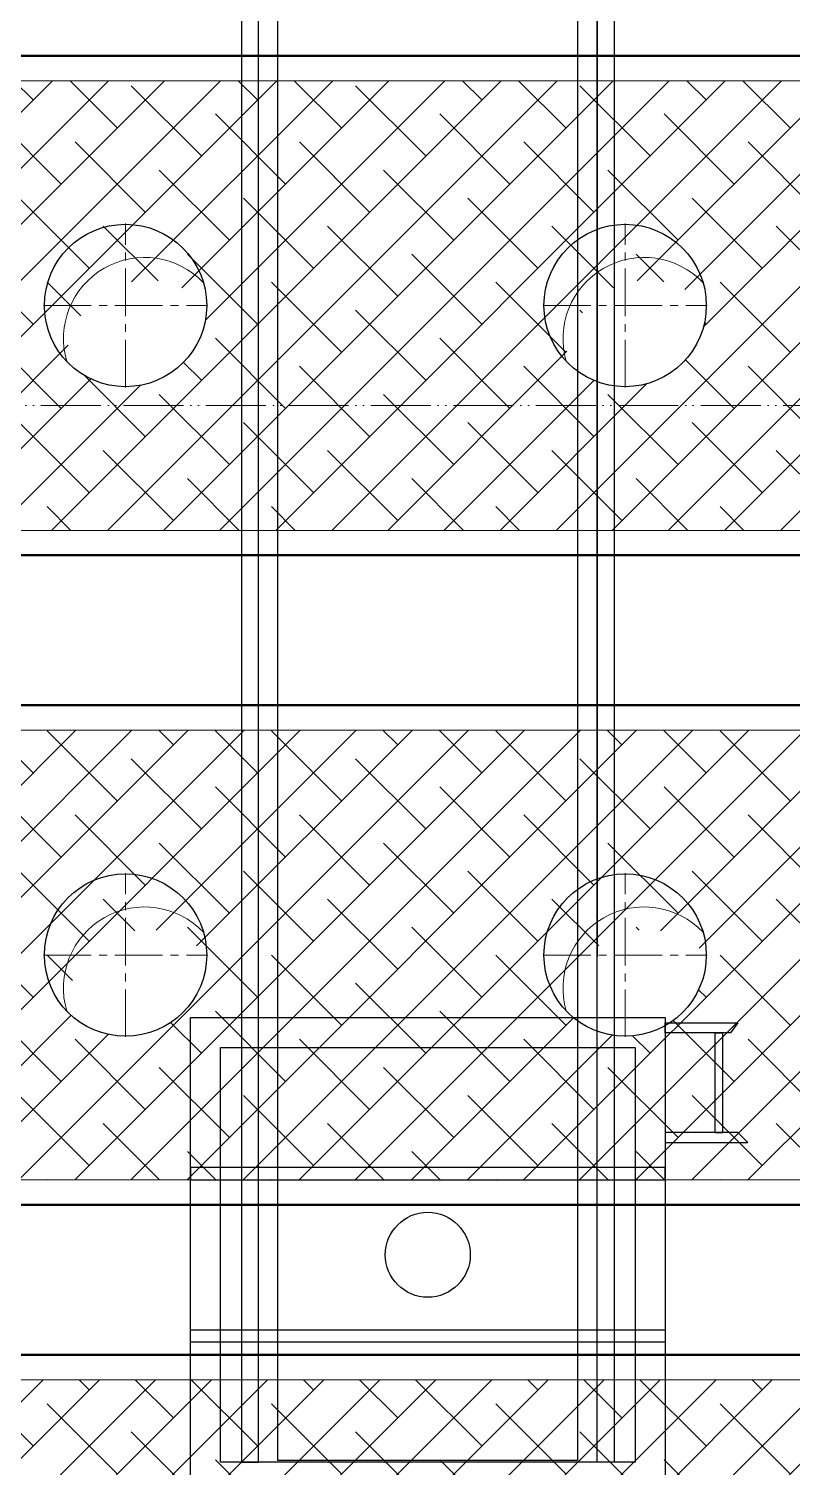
# Model space of a CAD drawing. Header units: millimetres. Extents: x 163705 to 1616509, y 81827 to 302547.
# Drawn here: x 229540 to 232597, y 144609 to 150367 of the extents above; entities that cross this region are included whole.
import ezdxf

# ---------------------------------------------------------------- set-up
doc = ezdxf.new("R2010")
doc.units = ezdxf.units.MM
doc.header["$LTSCALE"] = 10
doc.linetypes.add('ACAD_ISO05W100', pattern=[33, 24, -3, 0, -3, 0, -3])
doc.linetypes.add('CENTER2', pattern=[28.575, 19.05, -3.175, 3.175, -3.175])
for name, color, linetype, lineweight in [('1-中心线', 1, 'CENTER2', 0), ('1-剖面线', 8, 'Continuous', 0), ('1-双点线', 8, 'ACAD_ISO05W100', 0), ('1-填充', 8, 'Continuous', 18), ('1-建筑轮廓', 7, 'Continuous', 20), ('1-设备轮廓', 2, 'Continuous', 18)]:
    doc.layers.add(name, color=color, linetype=linetype, lineweight=lineweight)

# ---------------------------------------------------------------- blocks, each defined once
blk = doc.blocks.new('G$C5C029050')
at = {"layer": '1-双点线'}
blk.add_line((1, 53039.4), (92688.6, 53039.4), dxfattribs=at)
blk = doc.blocks.new('G$CE8A1B22C')
blk.add_circle((328, 328), 325)
at = {"layer": '1-中心线'}
for p, q in [((328, 0), (328, 656)), ((0, 328), (656, 328))]:
    blk.add_line(p, q, dxfattribs=at)
at = {"layer": '1-剖面线'}
blk.add_arc((404.3, 195.4), 325, 43.5125, 196.28531, dxfattribs=at)
blk = doc.blocks.new('A$C5A5F0ED2')
at = {"layer": '1-填充'}
h = blk.add_hatch(dxfattribs=at)
h.set_pattern_fill('ANSI38', color=256, scale=50)
h.paths.add_polyline_path([(100, 100), (5900, 100), (5900, 1900), (100, 1900)])
h.paths.add_polyline_path([(675, 1000, 1), (1325, 1000, 1)], flags=16)
h.paths.add_polyline_path([(3325, 1000, 0.677608), (2764.3, 776.2, 0.677608)], flags=16)
h.paths.add_polyline_path([(5325, 1000, 0.677608), (4764.3, 776.2, 0.677608)], flags=16)
for points in [[(0, 0), (6000, 0), (6000, 2000), (0, 2000)], [(100, 100), (5900, 100), (5900, 1900), (100, 1900)]]:
    blk.add_lwpolyline(points, close=True, dxfattribs=at)
for p in [(2672, 672), (4672, 672)]:
    blk.add_blockref('G$CE8A1B22C', p)
blk = doc.blocks.new('A$C7121566b')
at = {"layer": '1-中心线'}
blk.add_line((0, 9700.1), (51999.9, 9700.1), dxfattribs=at)
at = {"layer": '1-设备轮廓', "lineweight": 50, "ltscale": 5}
for points in [[(4499.7, 9700.1), (47799.6, 9700.1)], [(4499.7, 7700.1), (47799.6, 7700.1)], [(4499.7, 7100.1), (47799.6, 7100.1)], [(4499.7, 5100.1), (47799.6, 5100.1)], [(4499.7, 4500.1), (47799.6, 4500.1)]]:
    blk.add_lwpolyline(points, dxfattribs=at)
for name, p in [('A$C5A5F0ED2', (16999.7, 7700.1)), ('G$CE8A1B22C', (19671.7, 8372.1)), ('G$CE8A1B22C', (21671.7, 8372.1)), ('A$C5A5F0ED2', (16999.7, 5100.1)), ('G$CE8A1B22C', (19671.7, 5772.1)), ('G$CE8A1B22C', (21671.7, 5772.1)), ('A$C5A5F0ED2', (16999.7, 2500.1))]:
    blk.add_blockref(name, p)
blk = doc.blocks.new('G$C5344DCDD')
at = {"lineweight": 35}
blk.add_line((-6574.1, 2014.1), (1554.7, 2014.1), dxfattribs=at)
for points in [[(2299.9, 2617.5), (2259.9, 2577.4), (2259.9, 2286.6), (2299.9, 2286.6)], [(1820, 2577.4), (1860, 2548.2), (1860, 2286.6), (1820, 2286.6)], [(2260, 2486.6), (1860, 2486.6), (1860, 2516.6), (2260, 2516.6)], [(1798.8, 2286.6), (3698.8, 2286.6), (3698.8, 386.6), (1798.8, 386.6)], [(1798.8, 2286.6), (3698.8, 2286.6), (3698.8, 386.6), (1798.8, 386.6)], [(2448.8, 2286.6), (2398.8, 2286.6), (2398.8, 386.6), (2448.8, 386.6)], [(3048.8, 2286.6), (3098.8, 2286.6), (3098.8, 386.6), (3048.8, 386.6)], [(1918.8, 2166.6), (3578.8, 2166.6), (3578.8, 506.6), (1918.8, 506.6)], [(1918.8, 2166.6), (3578.8, 2166.6), (3578.8, 506.6), (1918.8, 506.6)], [(-7097.6, 2082.1), (3578.8, 2082.1), (3578.8, 2014.1), (-7097.6, 2014.1)], [(-6548.1, 1936.6), (3571.9, 1936.6), (3571.9, 736.6), (-6548.1, 736.6)], [(-7097.6, 591.1), (3578.8, 591.1), (3578.8, 659.1), (-7097.6, 659.1)]]:
    blk.add_lwpolyline(points, close=True)
blk.add_circle((2748.8, 1336.6), 170)
blk = doc.blocks.new('A$C790c3438')
at = {"rotation": 270}
blk.add_blockref('G$C5344DCDD', (-15343.1, 9202.3), dxfattribs=at)

msp = doc.modelspace()

# ---------------------------------------------------------------- linework, layer by layer
at = {"layer": '1-中心线'}
msp.add_line((183311.682, 150259.632), (261928.108, 150259.632), dxfattribs=at)

# ---------------------------------------------------------------- block references
for name, p in [('A$C790c3438', (245144.313, 139006.156)), ('A$C7121566b', (209928.183, 140559.499))]:
    msp.add_blockref(name, p)
at = {"layer": '1-建筑轮廓'}
msp.add_blockref('G$C5C029050', (181709.24, 95820.209), dxfattribs=at)

doc.saveas('drawing.dxf')
